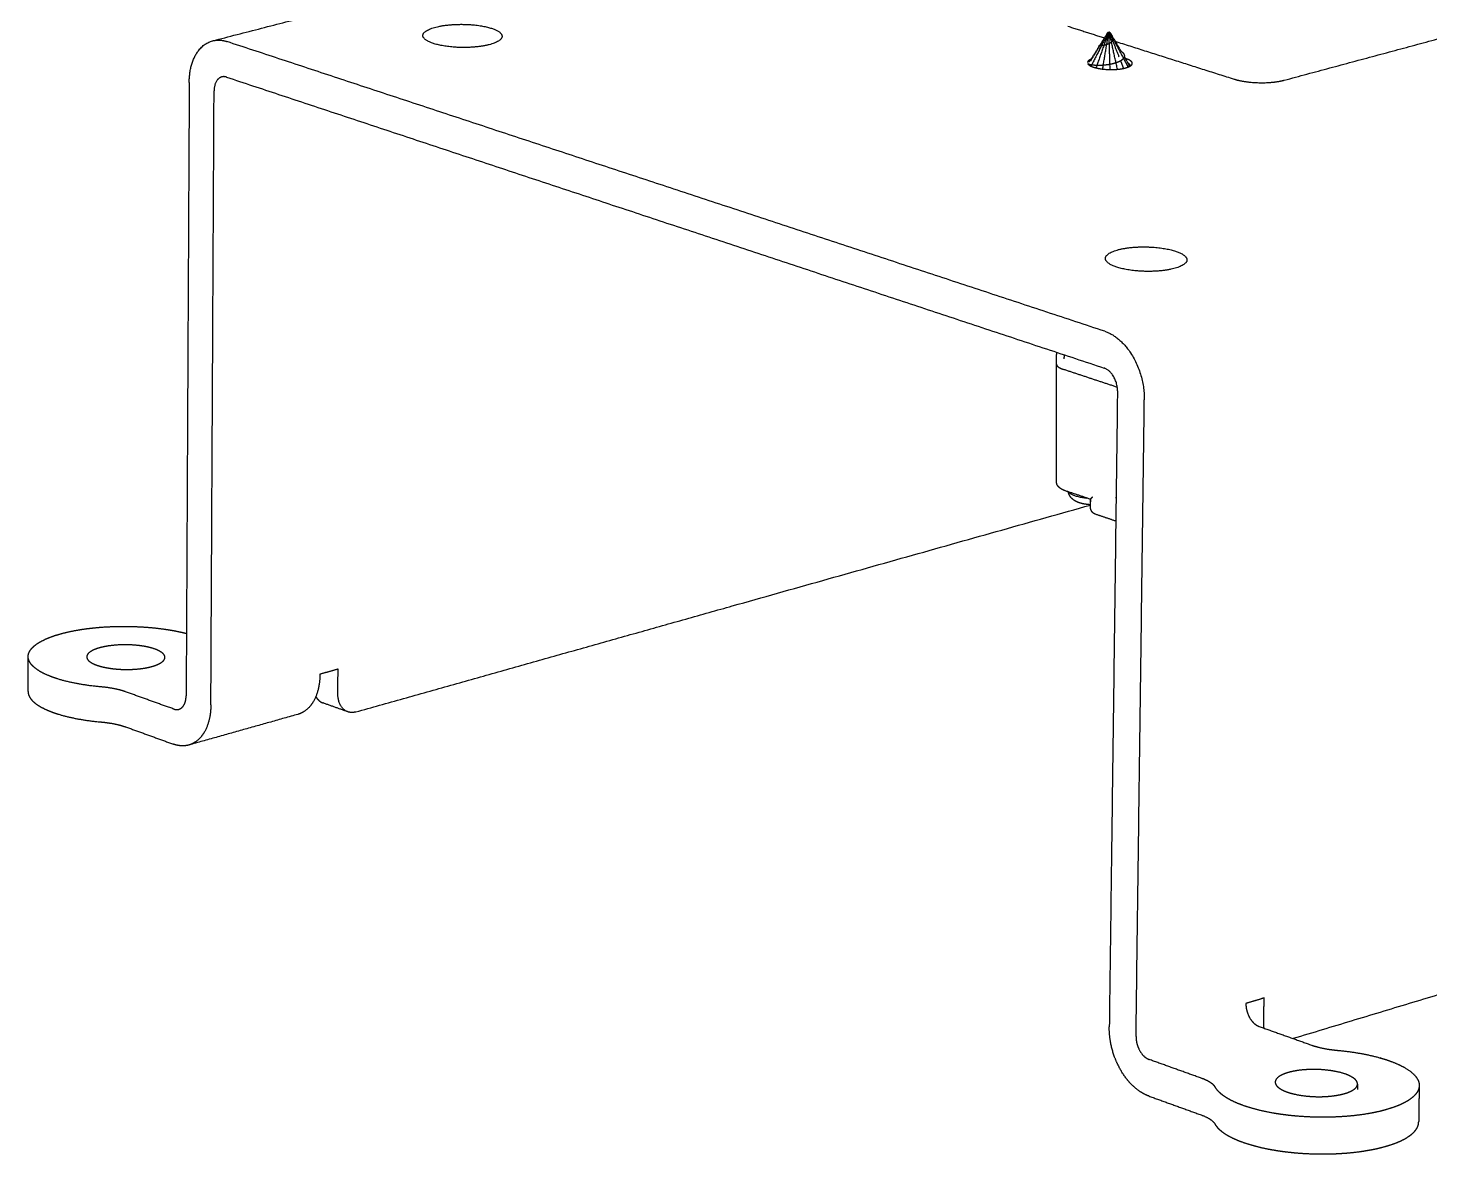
# Model space of a CAD drawing. Header units: millimetres. Extents: x 181 to 381, y 0 to 208.
# Drawn here: x 288 to 340.7, y 115.8 to 158.1 of the extents above; entities that cross this region are included whole.
import ezdxf

# ---------------------------------------------------------------- set-up
doc = ezdxf.new("R2010")
doc.units = ezdxf.units.MM
doc.layers.add('Make2D$可见线$曲线', color=7, linetype='Continuous', true_color=0x000000)

msp = doc.modelspace()

# ---------------------------------------------------------------- linework, layer by layer
at = {"layer": 'Make2D$可见线$曲线', "color": 18, "lineweight": -3, "true_color": 0x000000}
for points, weights, degree in [([(294.95, 157.651), (309.312, 161.359), (323.312, 164.973)], [929.247774673, 941.229216728, 953.210658782], 2), ([(335.186, 156.172), (341.959, 157.995), (348.648, 159.794)], [1040.99254776, 1047.5138779, 1054.03520804], 2), ([(305.425, 158.122), (305.822, 157.992), (305.82, 157.822)], [1047.970917, 974.935682614, 1046.8908131], 2), ([(327.068, 158.199), (327.754, 157.98), (328.442, 157.761)], [1048.24910733, 1047.46195772, 1046.67480812], 2), ([(328.58, 157.968), (328.257, 157.334), (327.934, 156.7)], [1042.98567576, 1042.9753895, 1042.96510323], 2), ([(328.587, 157.965), (328.354, 157.301), (328.12, 156.636)], [1042.97517225, 1042.84631265, 1042.71745304], 2), ([(328.576, 157.972), (328.433, 157.738), (328.29, 157.505)], [1042.99799127, 1043.04881812, 1043.09964497], 2), ([(328.372, 156.591), (328.485, 157.277), (328.598, 157.963)], [1042.54762967, 1042.7577952, 1042.96796073], 2), ([(328.576, 157.971), (328.576, 157.971), (328.576, 157.972)], [1042.9948455, 1042.99641839, 1042.99799127], 2), ([(328.577, 157.97), (328.577, 157.971), (328.576, 157.971)], [1042.99172144, 1042.99328347, 1042.9948455], 2), ([(328.577, 157.975), (328.578, 157.976), (328.579, 157.976)], [1043.01030868, 1043.01176095, 1043.01321321], 2), ([(328.577, 157.975), (328.577, 157.975), (328.577, 157.974)], [1043.01030868, 1043.00880897, 1043.00730926], 2), ([(328.578, 157.969), (328.578, 157.97), (328.577, 157.97)], [1042.98866377, 1042.9901926, 1042.99172144], 2), ([(328.58, 157.968), (328.579, 157.969), (328.578, 157.969)], [1042.98567576, 1042.98716976, 1042.98866377], 2), ([(328.584, 157.978), (328.581, 157.974), (328.579, 157.969)], [1043.02102858, 1043.02446621, 1043.02790383], 2), ([(328.579, 157.976), (328.579, 157.976), (328.58, 157.977)], [1043.01321321, 1043.01458863, 1043.01596404], 2), ([(328.58, 157.977), (328.581, 157.977), (328.582, 157.978)], [1043.01596404, 1043.01727296, 1043.01858187], 2), ([(328.58, 157.968), (328.58, 157.968), (328.581, 157.968)], [1042.98567576, 1042.98424927, 1042.98282279], 2), ([(328.583, 157.967), (328.582, 157.967), (328.581, 157.968)], [1042.98011141, 1042.9814671, 1042.98282279], 2), ([(328.582, 157.978), (328.583, 157.978), (328.584, 157.978)], [1043.01858187, 1043.01980523, 1043.02102858], 2), ([(328.585, 157.966), (328.584, 157.967), (328.583, 157.967)], [1042.97755904, 1042.97883523, 1042.98011141], 2), ([(328.584, 157.978), (328.585, 157.979), (328.586, 157.979)], [1043.02102858, 1043.02215275, 1043.02327692], 2), ([(328.587, 157.965), (328.586, 157.966), (328.585, 157.966)], [1042.97517225, 1042.97636565, 1042.97755904], 2), ([(328.586, 157.979), (328.587, 157.979), (328.588, 157.979)], [1043.02327692, 1043.02428449, 1043.02529206], 2), ([(328.59, 157.965), (328.589, 157.965), (328.587, 157.965)], [1042.9730164, 1042.97409432, 1042.97517225], 2), ([(328.588, 157.979), (328.59, 157.98), (328.591, 157.98)], [1043.02529206, 1043.02617975, 1043.02706743], 2), ([(328.593, 157.98), (328.591, 157.973), (328.588, 157.965)], [1043.0285889, 1043.03575041, 1043.04291193], 2), ([(328.593, 157.964), (328.591, 157.965), (328.59, 157.965)], [1042.97105009, 1042.97203325, 1042.9730164], 2), ([(328.593, 157.98), (328.592, 157.98), (328.591, 157.98)], [1043.0285889, 1043.02782817, 1043.02706743], 2), ([(328.593, 157.98), (328.595, 157.981), (328.596, 157.981)], [1043.0285889, 1043.02922104, 1043.02985319], 2), ([(328.595, 157.964), (328.594, 157.964), (328.593, 157.964)], [1042.96936269, 1042.97020639, 1042.97105009], 2), ([(328.598, 157.963), (328.597, 157.964), (328.595, 157.964)], [1042.96796073, 1042.96866171, 1042.96936269], 2), ([(328.596, 157.981), (328.598, 157.981), (328.599, 157.981)], [1043.02985319, 1043.03033605, 1043.0308189], 2), ([(328.598, 157.963), (328.6, 157.963), (328.601, 157.963)], [1042.96796073, 1042.96741283, 1042.96686493], 2), ([(328.599, 157.981), (328.6, 157.981), (328.602, 157.981)], [1043.0308189, 1043.03113014, 1043.03144137], 2), ([(328.604, 157.963), (328.602, 157.963), (328.601, 157.963)], [1042.96612323, 1042.96649408, 1042.96686493], 2), ([(328.605, 157.981), (328.603, 157.981), (328.602, 157.981)], [1043.03177182, 1043.03160659, 1043.03144137], 2), ([(328.604, 157.963), (328.604, 157.972), (328.605, 157.981)], [1043.05065262, 1043.04121222, 1043.03177182], 2), ([(328.607, 157.963), (328.605, 157.963), (328.604, 157.963)], [1042.96571493, 1042.96591908, 1042.96612323], 2), ([(328.605, 157.981), (328.606, 157.981), (328.608, 157.981)], [1043.03177182, 1043.03174637, 1043.03172091], 2), ([(328.61, 157.963), (328.608, 157.963), (328.607, 157.963)], [1042.96564333, 1042.96567913, 1042.96571493], 2), ([(328.608, 157.981), (328.609, 157.981), (328.611, 157.981)], [1043.03172091, 1043.03151677, 1043.03131262], 2), ([(328.61, 157.963), (328.611, 157.963), (328.613, 157.963)], [1042.96564333, 1042.96580856, 1042.96597378], 2), ([(328.651, 156.573), (328.631, 157.268), (328.61, 157.963)], [1042.49257128, 1042.7291073, 1042.96564333], 2), ([(328.611, 157.981), (328.612, 157.981), (328.614, 157.981)], [1043.03131262, 1043.03093142, 1043.03055022], 2), ([(328.613, 157.984), (328.613, 157.982), (328.614, 157.981)], [1042.99661343, 1042.99700594, 1042.99739845], 2), ([(328.613, 157.984), (328.619, 157.974), (328.626, 157.965)], [1042.99661343, 1042.9996916, 1043.00276977], 2), ([(328.616, 157.963), (328.614, 157.963), (328.613, 157.963)], [1042.96659625, 1042.96628501, 1042.96597378], 2), ([(328.617, 157.981), (328.615, 157.981), (328.614, 157.981)], [1043.02945442, 1043.03000232, 1043.03055022], 2), ([(328.619, 157.963), (328.617, 157.963), (328.616, 157.963)], [1042.96760663, 1042.96710144, 1042.96659625], 2), ([(328.617, 157.981), (328.618, 157.98), (328.62, 157.98)], [1043.02945442, 1043.02876379, 1043.02807316], 2), ([(328.618, 157.976), (328.617, 157.979), (328.617, 157.981)], [1043.03352649, 1043.03149045, 1043.02945442], 2), ([(328.622, 157.964), (328.62, 157.964), (328.619, 157.963)], [1042.96882625, 1042.96821644, 1042.96760663], 2), ([(328.62, 157.98), (328.621, 157.98), (328.622, 157.98)], [1043.02807316, 1043.02721911, 1043.02636506], 2), ([(328.622, 157.98), (328.624, 157.979), (328.625, 157.979)], [1043.02636506, 1043.0253819, 1043.02439875], 2), ([(328.622, 157.964), (328.623, 157.964), (328.624, 157.964)], [1042.96882625, 1042.96960768, 1042.97038911], 2), ([(328.927, 156.583), (328.774, 157.274), (328.622, 157.964)], [1042.56435629, 1042.76659127, 1042.96882625], 2), ([(328.627, 157.965), (328.625, 157.964), (328.624, 157.964)], [1042.97214379, 1042.97126645, 1042.97038911], 2), ([(328.625, 157.979), (328.626, 157.979), (328.627, 157.979)], [1043.02439875, 1043.02332083, 1043.0222429], 2), ([(328.627, 157.979), (328.629, 157.978), (328.63, 157.978)], [1043.0222429, 1043.02105985, 1043.0198768], 2), ([(328.627, 157.979), (328.63, 157.972), (328.633, 157.966)], [1043.0222429, 1043.02702722, 1043.03181154], 2), ([(328.629, 157.965), (328.628, 157.965), (328.627, 157.965)], [1042.97415892, 1042.97315135, 1042.97214379], 2), ([(328.631, 157.966), (328.63, 157.966), (328.629, 157.965)], [1042.97638657, 1042.97527274, 1042.97415892], 2), ([(328.63, 157.978), (328.631, 157.978), (328.632, 157.977)], [1043.0198768, 1043.01859027, 1043.01730374], 2), ([(328.631, 157.966), (328.632, 157.966), (328.633, 157.967)], [1042.97638657, 1042.97762027, 1042.97885398], 2), ([(328.996, 157.037), (328.814, 157.501), (328.631, 157.966)], [1042.81437911, 1042.89538284, 1042.97638657], 2), ([(328.632, 157.977), (328.633, 157.977), (328.634, 157.976)], [1043.01730374, 1043.01594805, 1043.01459236], 2), ([(328.635, 157.967), (328.634, 157.967), (328.633, 157.967)], [1042.9814718, 1042.98016289, 1042.97885398], 2), ([(328.635, 157.976), (328.634, 157.976), (328.634, 157.976)], [1043.01173939, 1043.01316588, 1043.01459236], 2), ([(328.635, 157.976), (328.636, 157.975), (328.637, 157.975)], [1043.01173939, 1043.01025574, 1043.00877208], 2), ([(328.635, 157.976), (328.637, 157.973), (328.638, 157.97)], [1043.01173939, 1043.01324035, 1043.01474131], 2), ([(328.636, 157.968), (328.636, 157.968), (328.635, 157.967)], [1042.98426731, 1042.98286956, 1042.9814718], 2), ([(328.637, 157.969), (328.637, 157.968), (328.636, 157.968)], [1042.98710647, 1042.98568689, 1042.98426731], 2), ([(328.637, 157.975), (328.637, 157.974), (328.638, 157.974)], [1043.00877208, 1043.0072329, 1043.00569371], 2), ([(328.637, 157.969), (328.638, 157.969), (328.638, 157.97)], [1042.98710647, 1042.98861653, 1042.99012658], 2), ([(328.637, 157.969), (328.891, 157.489), (329.145, 157.009)], [1042.98710647, 1042.99182714, 1042.99654781], 2), ([(328.638, 157.974), (328.638, 157.974), (328.638, 157.973)], [1043.00569371, 1043.00413168, 1043.00256965], 2), ([(294.074, 156.085), (294.08, 157.427), (294.95, 157.651)], [1048.32235115, 870.847060185, 1046.85851409], 2), ([(294.95, 157.651), (295.208, 157.718), (295.486, 157.626)], [1046.85851409, 1026.59874961, 1046.18854255], 2), ([(328.449, 146.741), (311.665, 152.284), (295.486, 157.626)], [1008.49938368, 1027.34396311, 1046.18854255], 2), ([(303.24, 157.553), (302.846, 157.682), (302.847, 157.852)], [1045.92563238, 974.504222089, 1047.00075987], 2), ([(327.888, 156.886), (328.064, 157.163), (328.239, 157.44)], [1043.38358845, 1043.28686091, 1043.19013337], 2), ([(328.244, 157.431), (328.08, 157.162), (327.915, 156.894)], [1043.11578078, 1043.17422446, 1043.23266814], 2), ([(328.272, 157.491), (328.249, 157.475), (328.227, 157.459)], [1043.16513959, 1043.1724902, 1043.1798408], 2), ([(328.228, 157.461), (328.229, 157.461), (328.23, 157.461)], [1043.2657611, 1043.27144691, 1043.27713271], 2), ([(328.764, 157.729), (328.765, 157.72), (328.765, 157.711)], [1042.98534648, 1042.97602018, 1042.96669387], 2), ([(328.839, 157.635), (331.066, 156.926), (333.305, 156.214)], [1046.22114908, 1043.68114991, 1041.14115074], 2), ([(327.822, 156.866), (327.856, 156.876), (327.889, 156.886)], [1043.68041691, 1043.65986594, 1043.63931497], 2), ([(329.161, 156.617), (329.106, 156.758), (329.051, 156.899)], [1042.74117386, 1042.76572062, 1042.79026738], 2), ([(329.061, 157.261), (329.061, 157.261), (329.06, 157.262)], [1043.2255465, 1043.2253483, 1043.22515011], 2), ([(329.064, 156.91), (329.065, 156.91), (329.065, 156.91), (329.065, 156.91)], [964.370935816, 964.35510614, 964.339391652, 964.32379235], 3), ([(327.838, 156.769), (327.837, 156.767), (327.836, 156.765)], [1043.25985474, 1043.26021463, 1043.26057452], 2), ([(294.074, 156.085), (294.015, 144.534), (293.958, 133.042)], [1048.32235115, 1051.02736199, 1053.73237282], 2), ([(295.299, 156.297), (295.01, 156.221), (295.007, 155.775)], [1046.72480469, 870.640171936, 1047.21168475], 2), ([(295.479, 156.288), (295.386, 156.319), (295.299, 156.297)], [1046.50041252, 1026.49976057, 1046.72480469], 2), ([(295.479, 156.288), (311.653, 150.923), (328.432, 145.357)], [1046.50041252, 1027.65583309, 1008.81125365], 2), ([(294.887, 132.708), (294.947, 144.212), (295.007, 155.775)], [1052.62170599, 1049.91669537, 1047.21168475], 2), ([(331.102, 149.751), (331.539, 149.609), (331.537, 149.421)], [1018.64736896, 942.398147892, 1017.52413448], 2), ([(328.905, 149.15), (328.471, 149.292), (328.474, 149.479)], [1016.60208434, 942.02907968, 1017.72020326], 2), ([(328.449, 146.741), (329.963, 146.242), (329.936, 144.162)], [1008.49938368, 711.9389006, 1007.30119326], 2), ([(326.635, 145.51), (326.641, 145.73), (326.646, 145.949)], [898.226892225, 898.182707844, 898.138523462], 2), ([(326.922, 145.858), (326.92, 145.782), (326.918, 145.706)], [1052.95343277, 1052.97135919, 1052.98928561], 2), ([(326.635, 145.511), (326.635, 145.51), (326.635, 145.509), (326.635, 145.508)], [1052.31135556, 1052.30851754, 1052.30567862, 1052.30283878], 3), ([(326.638, 141.086), (326.637, 143.296), (326.635, 145.508)], [899.154485695, 898.71245171, 898.270417724], 2), ([(328.919, 144.636), (327.906, 144.972), (326.895, 145.308)], [1049.28470361, 1050.44722335, 1051.60974309], 2), ([(328.927, 144.497), (328.936, 145.19), (328.432, 145.357)], [1008.4118597, 712.944787386, 1008.81125365], 2), ([(328.927, 144.497), (328.773, 132.521), (328.62, 120.608)], [1008.4118597, 1011.1168657, 1013.82187169], 2), ([(329.624, 120.248), (329.78, 132.173), (329.936, 144.162)], [1012.71120583, 1010.00619955, 1007.30119326], 2), ([(327.916, 140.428), (327.444, 140.587), (326.972, 140.746)], [925.885249551, 926.363627317, 926.842005084], 2), ([(327.093, 140.706), (327.221, 140.53), (327.777, 140.475)], [988.390651348, 851.378540447, 1002.86174123], 2), ([(300.329, 132.438), (314.294, 136.374), (327.915, 140.213)], [1058.1609379, 1071.48731996, 1084.81370202], 2), ([(327.912, 140.429), (327.913, 140.373), (327.916, 140.329)], [1023.29873347, 982.443861607, 967.663239069], 2), ([(327.915, 140.133), (327.915, 140.282), (327.916, 140.431)], [897.728487533, 897.697741394, 897.666995255], 2), ([(327.995, 140.513), (327.975, 140.498), (327.945, 140.471), (327.925, 140.449), (327.917, 140.436), (327.916, 140.432)], [1051.38131718, 1051.40951502, 1051.46791299, 1051.53300177, 1051.59109203, 1051.6193328], 3), ([(327.916, 140.431), (327.916, 140.43), (327.916, 140.429), (327.917, 140.429)], [1051.62496451, 1051.63083066, 1051.6366532, 1051.64240518], 3), ([(327.917, 140.428), (327.917, 140.428), (327.918, 140.428), (327.919, 140.427)], [1051.64850722, 1051.65482331, 1051.66104093, 1051.66712339], 3), ([(328.876, 140.499), (328.87, 140.492), (328.865, 140.485), (328.859, 140.478)], [1053.11464064, 1053.10914278, 1053.10358762, 1053.09796744], 3), ([(328.864, 139.609), (328.484, 139.737), (328.105, 139.865)], [923.587576478, 923.970721858, 924.353867238], 2), ([(288.022, 133.207), (288.024, 133.863), (288.027, 134.52)], [1061.36955211, 1061.21361601, 1061.05767991], 2), ([(290.602, 134.196), (290.762, 134.138), (290.955, 134.096), (291.18, 134.068)], [1059.96677777, 1059.77295321, 1059.62878056, 1059.53425609], 3), ([(291.18, 134.068), (291.32, 134.05), (291.466, 134.039), (291.616, 134.036)], [1059.53425609, 1059.47522501, 1059.43981667, 1059.42802802], 3), ([(299.662, 134.046), (299.322, 133.951), (298.982, 133.856)], [1057.09562357, 1056.77604376, 1056.45646395], 2), ([(299.656, 133.124), (299.659, 133.585), (299.662, 134.046)], [1057.31387229, 1057.20474793, 1057.09562357], 2), ([(291.682, 133.198), (291.441, 133.285), (291.122, 133.348), (290.774, 133.379)], [1056.61560075, 1056.90569245, 1057.11793491, 1057.22116236], 3), ([(293.491, 132.548), (292.887, 132.765), (292.284, 132.981), (291.682, 133.198)], [1054.44364274, 1055.16763012, 1055.89161591, 1056.61560075], 3), ([(298.827, 133.019), (298.894, 132.898), (298.988, 132.815), (299.1, 132.776)], [975.27128602, 974.561588486, 999.957866528, 1051.46012102], 3), ([(300.03, 132.444), (299.565, 132.61), (299.1, 132.776)], [1050.35732689, 1050.90872305, 1051.46011921], 2), ([(300.03, 132.444), (299.653, 132.578), (299.656, 133.124)], [1050.35733254, 894.707688799, 1057.31387229], 2), ([(298.151, 132.348), (296.108, 131.773), (294.058, 131.196)], [933.018254307, 931.327164243, 929.636074178], 2), ([(300.045, 132.439), (300.037, 132.441), (300.03, 132.444)], [1057.87361089, 1054.02701961, 1050.35733254], 2), ([(300.329, 132.438), (300.18, 132.396), (300.045, 132.439)], [1058.1609379, 1033.32905517, 1057.87361089], 2), ([(291.676, 131.88), (292.278, 131.663), (292.881, 131.445), (293.484, 131.227)], [1056.92747341, 1056.2034881, 1055.47950232, 1054.75551651], 3), ([(368.852, 130.239), (352.449, 125.281), (335.529, 120.167)], [1050.85764773, 1034.75908415, 1018.66052057], 2), ([(334.434, 121.693), (334.092, 121.591), (333.749, 121.488)], [1017.18511365, 1016.86553856, 1016.54596348], 2), ([(334.42, 120.738), (334.427, 121.216), (334.434, 121.693)], [1017.4033783, 1017.29424597, 1017.18511365], 2), ([(334.243, 120.625), (334.899, 120.391), (335.557, 120.157), (336.215, 119.922)], [1016.14654816, 1015.42256438, 1014.69858093, 1013.9745955], 3), ([(334.432, 120.558), (334.423, 120.617), (334.419, 120.677), (334.42, 120.738)], [946.348463324, 966.21977019, 989.904741842, 1017.4033783], 3), ([(332.089, 118.674), (331.431, 118.91), (330.774, 119.146), (330.118, 119.382)], [1010.13985516, 1010.86384174, 1011.58782753, 1012.311812], 3), ([(334.851, 118.535), (334.851, 118.534), (334.851, 118.533), (334.851, 118.532)], [1009.71627014, 1009.71357134, 1009.71087306, 1009.7081753], 3), ([(334.851, 118.532), (334.851, 118.481), (334.873, 118.43), (334.918, 118.38)], [1009.7081753, 1009.55123636, 1009.39607952, 1009.24270591], 3), ([(337.94, 118.461), (337.938, 118.359), (337.937, 118.257)], [1009.48872007, 1009.5117655, 1009.53481092], 2), ([(330.1, 118.011), (330.756, 117.774), (331.412, 117.537), (332.07, 117.3)], [1012.62367993, 1011.89969972, 1011.17571394, 1010.45172787], 3), ([(334.918, 118.38), (334.991, 118.298), (335.117, 118.226), (335.294, 118.162)], [1009.24270591, 1008.99379402, 1008.77232009, 1008.57828961], 3), ([(340.257, 118.402), (340.246, 117.715), (340.236, 117.027)], [1009.31020724, 1009.46614334, 1009.62207944], 2), ([(340.257, 118.417), (340.257, 118.412), (340.257, 118.407), (340.257, 118.402)], [1009.35482103, 1009.33992973, 1009.32505847, 1009.31020724], 3), ([(332.07, 117.3), (332.334, 117.205), (332.514, 117.086), (332.585, 116.961)], [1010.45172787, 1010.16186847, 1009.80017093, 1009.42000892], 3), ([(340.236, 117.042), (340.236, 117.042), (340.236, 117.042), (340.236, 117.042)], [1009.66669322, 1009.66725385, 1009.66781446, 1009.66837506], 3)]:
    msp.add_rational_spline(points, weights, degree=degree, dxfattribs=at)
for points, weights, degree, knots in [([(302.847, 157.852), (302.849, 158.149), (303.793, 158.247), (304.737, 158.346), (305.425, 158.122)], [1047.00075987, 865.608142962, 1048.42409319, 866.195470588, 1047.970917], 2, [-3.833508, -3.833508, -3.833508, -1.916754, -1.916754, 0, 0, 0]), ([(328.271, 157.491), (328.424, 157.732), (328.576, 157.974), (328.576, 157.974), (328.577, 157.974)], [1043.17239762, 1043.08832155, 1043.00424549, 1043.00577738, 1043.00730926], 2, [1.589326, 1.589326, 1.589326, 2, 2, 3, 3, 3]), ([(328.604, 157.963), (328.605, 157.966), (328.605, 157.97), (328.609, 157.977), (328.613, 157.984)], [1042.99928519, 1042.99884806, 1042.99841094, 1042.99751218, 1042.99661343], 2, [0.851079, 0.851079, 0.851079, 1, 1, 2, 2, 2]), ([(328.638, 157.973), (328.639, 157.973), (328.639, 157.972), (328.849, 157.617), (329.06, 157.262)], [1043.00256965, 1043.00099676, 1042.99942388, 1043.08723328, 1043.17504268], 2, [1, 1, 1, 2, 2, 2.589333, 2.589333, 2.589333]), ([(305.82, 157.822), (305.818, 157.525), (304.873, 157.426), (303.927, 157.328), (303.24, 157.553)], [1046.8908131, 864.223869533, 1045.47162916, 863.639871476, 1045.92563238], 2, [-3.828418, -3.828418, -3.828418, -1.914209, -1.914209, 0, 0, 0]), ([(328.765, 157.711), (328.762, 157.695), (328.758, 157.679), (328.75, 157.663), (328.742, 157.647), (328.729, 157.632), (328.716, 157.616), (328.699, 157.601), (328.681, 157.586), (328.659, 157.573), (328.637, 157.559), (328.612, 157.546), (328.587, 157.534), (328.559, 157.523), (328.531, 157.513), (328.502, 157.504), (328.473, 157.495), (328.444, 157.488), (328.415, 157.481), (328.387, 157.475), (328.36, 157.47), (328.335, 157.467), (328.311, 157.463), (328.291, 157.462), (328.271, 157.46), (328.257, 157.459), (328.242, 157.459), (328.235, 157.459), (328.227, 157.459)], [1042.9665032, 1042.94880632, 1042.93110945, 1042.91369241, 1042.89627537, 1042.88033035, 1042.86438533, 1042.85115679, 1042.83792825, 1042.82856197, 1042.81919569, 1042.81476161, 1042.81032753, 1042.81168636, 1042.81304518, 1042.82080786, 1042.82857054, 1042.84304418, 1042.85751783, 1042.87873216, 1042.89994649, 1042.92751833, 1042.95509018, 1042.98832728, 1043.02156437, 1043.05948702, 1043.09740966, 1043.13862523, 1043.1798408], 2, [0, 0, 0, 1, 1, 2, 2, 3, 3, 4, 4, 5, 5, 6, 6, 7, 7, 8, 8, 9, 9, 10, 10, 11, 11, 12, 12, 13, 13, 14, 14, 14]), ([(328.238, 157.439), (328.233, 157.449), (328.227, 157.459), (328.228, 157.46), (328.228, 157.461), (328.233, 157.451), (328.239, 157.44)], [1043.18269464, 1043.18126772, 1043.1798408, 1043.22280095, 1043.2657611, 1043.26592499, 1043.26608887], 2, [1.893207, 1.893207, 1.893207, 2, 2, 3, 3, 3.10643, 3.10643, 3.10643]), ([(327.939, 156.965), (327.854, 156.928), (327.807, 156.884), (327.804, 156.837), (327.804, 156.836), (327.804, 156.834)], [1043.81976212, 1043.68769085, 1043.53012502, 1043.36045035, 1043.35662579, 1043.3528022], 3, [3.1093428, 3.1093428, 3.1093428, 3.1093428, 3.6258465, 3.6258465, 3.6377596, 3.6377596, 3.6377596, 3.6377596]), ([(329.065, 156.91), (329.021, 156.886), (328.976, 156.863), (328.922, 156.842), (328.868, 156.821), (328.805, 156.803), (328.743, 156.786), (328.675, 156.772), (328.607, 156.758), (328.536, 156.748), (328.465, 156.739), (328.393, 156.734), (328.322, 156.728), (328.254, 156.727), (328.185, 156.726), (328.123, 156.729), (328.06, 156.732), (328.006, 156.738), (327.952, 156.744), (327.91, 156.754), (327.867, 156.763), (327.838, 156.775), (327.809, 156.787)], [1042.72608322, 1042.68093947, 1042.63579573, 1042.6007302, 1042.56566468, 1042.54271185, 1042.51975903, 1042.51044936, 1042.50113969, 1042.50657569, 1042.51201169, 1042.53263136, 1042.55325104, 1042.58887669, 1042.62450234, 1042.6743407, 1042.72417906, 1042.78673021, 1042.84928136, 1042.9225326, 1042.99578383, 1043.07713689, 1043.15848996], 2, [0, 0, 0, 1, 1, 2, 2, 3, 3, 4, 4, 5, 5, 6, 6, 7, 7, 8, 8, 9, 9, 10, 10, 11, 11, 11]), ([(329.131, 156.962), (329.098, 156.936), (329.065, 156.91), (329.058, 156.904), (329.051, 156.899)], [1042.83174749, 1042.77891536, 1042.72608322, 1042.73516597, 1042.74424873], 2, [2, 2, 2, 3, 3, 3.08388, 3.08388, 3.08388]), ([(329.06, 157.262), (329.08, 157.248), (329.1, 157.234), (329.126, 157.208), (329.151, 157.183), (329.167, 157.156), (329.182, 157.128), (329.186, 157.101), (329.19, 157.073), (329.181, 157.045), (329.173, 157.017), (329.152, 156.989), (329.131, 156.962)], [1043.45972908, 1043.43360605, 1043.40748302, 1043.35535364, 1043.30322427, 1043.24592679, 1043.18862931, 1043.12851664, 1043.06840397, 1043.00802124, 1042.94763851, 1042.889693, 1042.83174749], 2, [13.41915, 13.41915, 13.41915, 14, 14, 15, 15, 16, 16, 17, 17, 18, 18, 19, 19, 19]), ([(329.154, 156.991), (329.235, 156.837), (329.316, 156.683), (329.316, 156.672), (329.316, 156.661)], [1042.99671751, 1042.99823172, 1042.99974593, 1043.00239845, 1043.00505098], 2, [0.7603997, 0.7603997, 0.7603997, 1, 1, 1.0155901, 1.0155901, 1.0155901]), ([(329.184, 157.052), (329.268, 156.909), (329.353, 156.767), (329.347, 156.777), (329.342, 156.788), (329.263, 156.921), (329.184, 157.053)], [1043.2268269, 1043.26212333, 1043.29741975, 1043.33549965, 1043.37357956, 1043.33203442, 1043.29048929], 2, [-1.236892, -1.236892, -1.236892, -1, -1, 0, 0, 0.223957, 0.223957, 0.223957]), ([(329.484, 156.804), (329.485, 156.869), (329.4, 156.932), (329.247, 156.981), (329.239, 156.983), (329.231, 156.986), (329.223, 156.988)], [1043.245248, 1043.47471357, 1043.70081381, 1043.87504952, 1043.88401166, 1043.89279934, 1043.90140946], 3, [0.7354453, 0.7354453, 0.7354453, 0.7354453, 1.4503386, 1.4503386, 1.4503386, 1.4871105, 1.4871105, 1.4871105, 1.4871105]), ([(327.809, 156.787), (327.809, 156.787), (327.809, 156.787), (327.824, 156.778), (327.838, 156.769)], [1043.15877844, 1043.1586342, 1043.15848996, 1043.1627806, 1043.16707124], 2, [-0.0016693, -0.0016693, -0.0016693, 0, 0, 0.10229, 0.10229, 0.10229]), ([(327.823, 156.781), (327.856, 156.736), (327.931, 156.693), (328.04, 156.659), (328.195, 156.609), (328.408, 156.578), (328.854, 156.569), (329.069, 156.59), (329.229, 156.633)], [1043.16059434, 1043.00054221, 1042.84927665, 1042.72457707, 1042.54783686, 1042.43894055, 1042.40474759, 1042.4808514, 1042.63341353], 3, [3.83937, 3.83937, 3.83937, 3.83937, 4.351016, 4.351016, 4.351016, 5.076185, 5.076185, 5.801354, 5.801354, 5.801354, 5.801354]), ([(329.229, 156.633), (329.389, 156.676), (329.481, 156.736), (329.484, 156.803), (329.484, 156.803), (329.484, 156.804)], [1042.63341353, 1042.78597566, 1043.00249902, 1043.23865056, 1043.24194963, 1043.245248], 3, [0, 0, 0, 0, 0.7251693, 0.7251693, 0.7354453, 0.7354453, 0.7354453, 0.7354453]), ([(329.324, 156.816), (329.335, 156.809), (329.346, 156.801), (329.355, 156.793), (329.394, 156.758), (329.406, 156.722), (329.386, 156.686)], [1014.07028621, 1022.78178302, 1032.60211728, 1043.53128898, 996.245271606, 969.524978442, 963.370409487], 3, [10.0675583, 10.0675583, 10.0675583, 10.0675583, 10.1816931, 10.1816931, 10.1816931, 10.6730382, 10.6730382, 10.6730382, 10.6730382]), ([(329.353, 156.767), (329.354, 156.756), (329.356, 156.745), (329.355, 156.711), (329.355, 156.676)], [1043.29741975, 1043.25942593, 1043.22143211, 1043.22945664, 1043.23748118], 2, [0, 0, 0, 1, 1, 1.047164, 1.047164, 1.047164]), ([(329.395, 156.696), (329.395, 156.698), (329.395, 156.7), (329.394, 156.702), (329.394, 156.703), (329.394, 156.704), (329.393, 156.705)], [1043.29166043, 1043.2990833, 1043.30651259, 1043.31394617, 1043.31934473, 1043.32474275, 1043.3301394], 3, [0.81720117, 0.81720117, 0.81720117, 0.81720117, 0.84526185, 0.84526185, 0.84526185, 0.86564056, 0.86564056, 0.86564056, 0.86564056]), ([(333.305, 156.214), (333.552, 156.136), (333.888, 156.087), (334.593, 156.071), (334.934, 156.105), (335.186, 156.172)], [1041.14115074, 1040.86231924, 1040.68926604, 1040.63250569, 1040.75145826, 1040.99254776], 3, [0, 0, 0, 0, 1.144518, 1.144518, 2.290013, 2.290013, 2.290013, 2.290013]), ([(328.474, 149.479), (328.478, 149.788), (329.432, 149.887), (330.385, 149.985), (331.102, 149.751)], [1017.72020326, 845.340230327, 1019.10756764, 845.898922205, 1018.64736896], 2, [-3.789505, -3.789505, -3.789505, -1.894753, -1.894753, 0, 0, 0]), ([(331.537, 149.421), (331.532, 149.112), (330.578, 149.014), (329.622, 148.915), (328.905, 149.15)], [1017.52413448, 843.899736858, 1016.14106775, 843.344433108, 1016.60208434], 2, [-3.784266, -3.784266, -3.784266, -1.892133, -1.892133, 0, 0, 0]), ([(326.635, 145.508), (326.635, 145.477), (326.671, 145.411), (326.788, 145.344), (326.895, 145.308)], [1052.30283878, 1052.19361243, 1051.96649871, 1051.73314577, 1051.60974309], 3, [0.8168721, 0.8168721, 0.8168721, 0.8168721, 1.1947503, 1.5930004, 1.5930004, 1.5930004, 1.5930004]), ([(326.972, 140.746), (326.881, 140.777), (326.801, 140.816), (326.739, 140.873), (326.71, 140.899), (326.685, 140.93), (326.648, 141.003), (326.638, 141.043), (326.638, 141.086)], [1052.75668728, 1052.84575895, 1052.95741753, 1053.06308503, 1053.11213318, 1053.16064881, 1053.25334027, 1053.29533174, 1053.33850898], 3, [1.3937632, 1.3937632, 1.3937632, 1.3937632, 1.7981882, 1.7981882, 1.7981882, 1.981567, 1.981567, 2.1597231, 2.1597231, 2.1597231, 2.1597231]), ([(327.915, 140.222), (327.834, 140.227), (327.754, 140.237), (327.591, 140.267), (327.511, 140.287), (327.435, 140.318), (327.343, 140.355), (327.258, 140.409), (327.191, 140.485), (327.136, 140.548), (327.097, 140.625), (327.08, 140.71)], [1052.70436309, 1052.72102279, 1052.74944584, 1052.83102001, 1052.88648551, 1052.9458596, 1053.01719404, 1053.09853546, 1053.1701153, 1053.22922478, 1053.28077355, 1053.33072078], 3, [0.025459, 0.025459, 0.025459, 0.025459, 0.292636, 0.292636, 0.600348, 0.600348, 0.600348, 0.977086, 0.977086, 0.977086, 1.285279, 1.285279, 1.285279, 1.285279]), ([(328.105, 139.865), (328.1, 139.867), (328.095, 139.869), (328.09, 139.871), (328.056, 139.885), (328.024, 139.905), (327.998, 139.932), (327.97, 139.959), (327.949, 139.992), (327.934, 140.028), (327.921, 140.061), (327.914, 140.097), (327.915, 140.133)], [1051.65519813, 1051.6556991, 1051.65621362, 1051.65674114, 1051.66043624, 1051.66469829, 1051.6692768, 1051.67403508, 1051.67903209, 1051.68395039, 1051.68854416, 1051.69297674, 1051.69700267], 3, [0.0913079, 0.0913079, 0.0913079, 0.0913079, 0.1084873, 0.1084873, 0.1084873, 0.2289507, 0.2289507, 0.2289507, 0.3541998, 0.3541998, 0.3541998, 0.4711139, 0.4711139, 0.4711139, 0.4711139]), ([(288.027, 134.52), (288.027, 134.581), (288.043, 134.642), (288.083, 134.72), (288.093, 134.737), (288.115, 134.771), (288.153, 134.822), (288.265, 134.938), (288.403, 135.032), (288.527, 135.1), (288.543, 135.108), (288.574, 135.124), (288.621, 135.147), (288.735, 135.201), (288.987, 135.301), (289.241, 135.375), (289.52, 135.443), (289.614, 135.464), (289.809, 135.502), (290.108, 135.555), (290.431, 135.594), (290.669, 135.614), (290.681, 135.615), (290.707, 135.618), (290.746, 135.621), (290.837, 135.628), (291.02, 135.64), (291.388, 135.656), (291.709, 135.656), (291.924, 135.65)], [1061.05767991, 1061.26401455, 1061.47025895, 1061.73325563, 1061.79331727, 1061.90880166, 1062.08060846, 1062.47155249, 1062.78960992, 1063.01963427, 1063.04833597, 1063.10183496, 1063.18132245, 1063.36146643, 1063.700447, 1063.95447484, 1064.18415139, 1064.25400347, 1064.38441009, 1064.5640157, 1064.69560837, 1064.76614707, 1064.76957603, 1064.77691828, 1064.78769563, 1064.81119053, 1064.85157133, 1064.90589693, 1064.90714289, 1064.88783171], 3, [5.245707, 5.245707, 5.245707, 5.245707, 5.916231, 5.916231, 6.101113, 6.101113, 6.285995, 6.655759, 7.395288, 7.395288, 7.487729, 7.487729, 7.58017, 7.765053, 8.134817, 8.874346, 8.874346, 9.24411, 9.24411, 9.613875, 10.353403, 10.353403, 10.399624, 10.399624, 10.445845, 10.538286, 10.723168, 11.092932, 11.832461, 11.832461, 11.832461, 11.832461]), ([(291.924, 135.65), (292.329, 135.64), (292.719, 135.609), (293.117, 135.554), (293.144, 135.55), (293.193, 135.543), (293.266, 135.532), (293.434, 135.505), (293.681, 135.458), (293.871, 135.415), (293.97, 135.389)], [1064.88783171, 1064.85156517, 1064.74613069, 1064.56061576, 1064.54804953, 1064.52378878, 1064.48661574, 1064.39440543, 1064.23615427, 1064.08747397, 1064.00099834], 3, [0, 0, 0, 0, 1.365081, 1.365081, 1.450399, 1.450399, 1.535717, 1.706352, 2.047622, 2.451907, 2.451907, 2.451907, 2.451907]), ([(290.715, 134.85), (290.569, 134.81), (290.454, 134.762), (290.286, 134.651), (290.239, 134.593), (290.228, 134.523), (290.227, 134.516), (290.227, 134.508)], [1062.17454439, 1062.0379836, 1061.8763025, 1061.50269888, 1061.30547292, 1061.07102513, 1061.04438959, 1061.01788134], 3, [-2.530575, -2.530575, -2.530575, -2.530575, -1.897931, -1.897931, -1.265287, -1.265287, -1.183732, -1.183732, -1.183732, -1.183732]), ([(293.16, 134.489), (293.161, 134.542), (293.132, 134.594), (293.01, 134.703), (292.914, 134.755), (292.655, 134.848), (292.504, 134.885), (292.242, 134.926), (292.153, 134.937), (291.969, 134.953), (291.877, 134.958), (291.584, 134.966), (291.396, 134.959), (291.026, 134.92), (290.861, 134.89), (290.715, 134.85)], [1060.95479211, 1061.134344, 1061.3094703, 1061.67765824, 1061.85314601, 1062.16653316, 1062.29118652, 1062.43136971, 1062.46843428, 1062.52323713, 1062.54086475, 1062.56542204, 1062.54157887, 1062.41153842, 1062.31086687, 1062.17454439], 3, [1.341399, 1.341399, 1.341399, 1.341399, 1.895646, 1.895646, 2.527528, 2.527528, 3.15941, 3.15941, 3.475351, 3.475351, 3.791292, 3.791292, 4.423174, 4.423174, 5.055056, 5.055056, 5.055056, 5.055056]), ([(290.774, 133.379), (290.341, 133.417), (289.942, 133.478), (289.554, 133.567), (289.528, 133.573), (289.481, 133.585), (289.41, 133.602), (289.251, 133.645), (288.954, 133.735), (288.737, 133.824), (288.544, 133.92), (288.487, 133.952), (288.38, 134.018), (288.236, 134.119), (288.138, 134.225), (288.091, 134.303), (288.089, 134.307), (288.084, 134.315), (288.077, 134.328), (288.062, 134.357), (288.038, 134.416), (288.028, 134.473), (288.027, 134.513), (288.027, 134.52)], [1057.22116236, 1057.34940823, 1057.55428148, 1057.85337617, 1057.87353782, 1057.91205705, 1057.97059966, 1058.11254551, 1058.41782286, 1058.71615028, 1059.03891845, 1059.14667376, 1059.36826686, 1059.70690493, 1060.06428823, 1060.32628665, 1060.33935071, 1060.36782515, 1060.41053552, 1060.51018405, 1060.7094451, 1060.90142012, 1061.03644536, 1061.05767991], 3, [0, 0, 0, 0, 1.479058, 1.479058, 1.571499, 1.571499, 1.66394, 1.848822, 2.218586, 2.958115, 2.958115, 3.32788, 3.32788, 3.697644, 4.437173, 4.437173, 4.483393, 4.483393, 4.529614, 4.622055, 4.806937, 5.176702, 5.245707, 5.245707, 5.245707, 5.245707]), ([(290.227, 134.508), (290.227, 134.455), (290.255, 134.403), (290.375, 134.295), (290.472, 134.242), (290.602, 134.196)], [1061.01788134, 1060.8387595, 1060.66544945, 1060.29960168, 1060.12297605, 1059.96677777], 3, [-1.183732, -1.183732, -1.183732, -1.183732, -0.632644, -0.632644, 0, 0, 0, 0]), ([(292.675, 134.148), (292.821, 134.188), (292.935, 134.236), (293.103, 134.347), (293.149, 134.405), (293.16, 134.474), (293.16, 134.482), (293.16, 134.489)], [1059.80416265, 1059.94043604, 1060.10120797, 1060.47447873, 1060.67293146, 1060.90440476, 1060.92964185, 1060.95479211], 3, [0, 0, 0, 0, 0.631882, 0.631882, 1.263764, 1.263764, 1.341399, 1.341399, 1.341399, 1.341399]), ([(291.616, 134.036), (291.81, 134.031), (291.999, 134.039), (292.366, 134.077), (292.531, 134.107), (292.675, 134.148)], [1059.42802802, 1059.41280479, 1059.43772565, 1059.56785786, 1059.66852122, 1059.80416265], 3, [-1.264696, -1.264696, -1.264696, -1.264696, -0.632348, -0.632348, 0, 0, 0, 0]), ([(298.982, 133.856), (298.98, 133.597), (298.943, 133.351), (298.8, 132.923), (298.695, 132.741), (298.445, 132.478), (298.304, 132.391), (298.151, 132.348)], [1056.45646395, 1056.51770528, 1056.62228255, 1056.90234485, 1057.07771971, 1057.4567964, 1057.65694174, 1057.86280619], 3, [0, 0, 0, 0, 0.889203, 0.889203, 1.778405, 1.778405, 2.595896, 2.595896, 2.595896, 2.595896]), ([(288.022, 133.207), (288.022, 133.201), (288.022, 133.194), (288.024, 133.154), (288.03, 133.12), (288.047, 133.069), (288.054, 133.053), (288.066, 133.027), (288.07, 133.019), (288.077, 133.006), (288.079, 133.002), (288.084, 132.993), (288.086, 132.989), (288.133, 132.911), (288.198, 132.84), (288.327, 132.737), (288.375, 132.704), (288.482, 132.638), (288.539, 132.605), (288.732, 132.509), (288.877, 132.45), (289.119, 132.368), (289.203, 132.342), (289.337, 132.304), (289.382, 132.292), (289.452, 132.274), (289.476, 132.269), (289.511, 132.26), (289.523, 132.257), (289.547, 132.251), (289.56, 132.248), (289.936, 132.162), (290.335, 132.1), (290.768, 132.062)], [1061.36955211, 1061.34831755, 1061.32708204, 1061.19205073, 1061.07822844, 1060.90745384, 1060.85052211, 1060.76511423, 1060.73664322, 1060.69393413, 1060.67969734, 1060.6512229, 1060.63815885, 1060.37616043, 1060.13790489, 1059.79301841, 1059.68013906, 1059.45854595, 1059.35079065, 1059.02802248, 1058.82913753, 1058.55525085, 1058.46802875, 1058.34330579, 1058.30274984, 1058.24344345, 1058.22392924, 1058.19503982, 1058.18547366, 1058.16646864, 1058.15645147, 1057.86615368, 1057.66128043, 1057.53303504], 3, [-5.242953, -5.242953, -5.242953, -5.242953, -5.173984, -5.173984, -4.804413, -4.804413, -4.619628, -4.619628, -4.527236, -4.527236, -4.48104, -4.48104, -4.434843, -4.434843, -3.695703, -3.695703, -3.326132, -3.326132, -2.956562, -2.956562, -2.217422, -2.217422, -1.847851, -1.847851, -1.663066, -1.663066, -1.570674, -1.570674, -1.524477, -1.524477, -1.478281, -1.478281, 0, 0, 0, 0]), ([(293.681, 132.537), (293.733, 132.552), (293.779, 132.581), (293.907, 132.716), (293.957, 132.867), (293.958, 133.042)], [1054.20220497, 1054.13267606, 1054.0667096, 1053.87244604, 1053.77364932, 1053.73237282], 3, [-0.8752888, -0.8752888, -0.8752888, -0.8752888, -0.5985433, -0.5985433, 0, 0, 0, 0]), ([(294.887, 132.708), (294.885, 132.449), (294.848, 132.202), (294.706, 131.773), (294.601, 131.59), (294.352, 131.327), (294.211, 131.24), (294.058, 131.196)], [1052.62170599, 1052.68294003, 1052.78751298, 1053.06757184, 1053.24294755, 1053.62203475, 1053.82219052, 1054.02806605], 3, [-3.556899, -3.556899, -3.556899, -3.556899, -2.667675, -2.667675, -1.77845, -1.77845, -0.960915, -0.960915, -0.960915, -0.960915]), ([(293.491, 132.548), (293.552, 132.526), (293.611, 132.521), (293.673, 132.535), (293.677, 132.536), (293.681, 132.537)], [1054.44364274, 1054.36985756, 1054.29506201, 1054.21354744, 1054.20786441, 1054.20220497], 3, [-1.1970867, -1.1970867, -1.1970867, -1.1970867, -0.897815, -0.897815, -0.8752888, -0.8752888, -0.8752888, -0.8752888]), ([(290.768, 132.062), (290.943, 132.046), (291.108, 132.023), (291.417, 131.961), (291.555, 131.924), (291.676, 131.88)], [1057.53303504, 1057.48122772, 1057.40373888, 1057.19739772, 1057.07321684, 1056.92747341], 3, [-1.175689, -1.175689, -1.175689, -1.175689, -0.587844, -0.587844, 0, 0, 0, 0]), ([(294.058, 131.196), (294.044, 131.193), (294.031, 131.189), (293.848, 131.148), (293.666, 131.162), (293.484, 131.227)], [1054.02806605, 1054.0461194, 1054.06421674, 1054.30726186, 1054.5374307, 1054.75551651], 3, [-0.960915, -0.960915, -0.960915, -0.960915, -0.8892249, -0.8892249, 0, 0, 0, 0]), ([(333.749, 121.488), (333.747, 121.307), (333.798, 121.113), (333.936, 120.872), (333.99, 120.803), (334.112, 120.69), (334.176, 120.649), (334.243, 120.625)], [1016.54596348, 1016.58722159, 1016.56806899, 1016.45627485, 1016.40716076, 1016.28720346, 1016.22032553, 1016.14654816], 3, [0, 0, 0, 0, 0.598497, 0.598497, 0.897746, 0.897746, 1.196995, 1.196995, 1.196995, 1.196995]), ([(330.1, 118.011), (329.902, 118.082), (329.706, 118.207), (329.344, 118.544), (329.179, 118.757), (328.906, 119.237), (328.797, 119.505), (328.653, 120.056), (328.617, 120.339), (328.62, 120.608)], [1012.62367993, 1012.84175932, 1013.04757655, 1013.4036659, 1013.55379792, 1013.77560777, 1013.84719833, 1013.9009601, 1013.88311016, 1013.82187169], 3, [-3.556899, -3.556899, -3.556899, -3.556899, -2.667674, -2.667674, -1.77845, -1.77845, -0.889225, -0.889225, 0, 0, 0, 0]), ([(329.624, 120.248), (329.623, 120.157), (329.635, 120.065), (329.683, 119.879), (329.719, 119.791), (329.857, 119.549), (329.985, 119.43), (330.118, 119.382)], [1012.71120583, 1012.73192598, 1012.73772645, 1012.71949277, 1012.69617888, 1012.58409435, 1012.4588105, 1012.311812], 3, [-1.197087, -1.197087, -1.197087, -1.197087, -0.897815, -0.897815, -0.598543, -0.598543, 0, 0, 0, 0]), ([(336.215, 119.922), (336.348, 119.875), (336.497, 119.835), (336.828, 119.768), (337.004, 119.743), (337.189, 119.726)], [1013.9745955, 1013.82885387, 1013.70448854, 1013.49851448, 1013.42084151, 1013.36903239], 3, [-1.175685, -1.175685, -1.175685, -1.175685, -0.587842, -0.587842, 0, 0, 0, 0]), ([(337.189, 119.726), (337.607, 119.688), (338, 119.629), (338.39, 119.544), (338.416, 119.538), (338.464, 119.527), (338.535, 119.51), (338.698, 119.47), (339.006, 119.383), (339.241, 119.298), (339.672, 119.114), (339.891, 118.98), (340.051, 118.826), (340.059, 118.818), (340.075, 118.801), (340.099, 118.775), (340.15, 118.715), (340.228, 118.593), (340.256, 118.488), (340.257, 118.417)], [1013.36903239, 1013.25186847, 1013.07011039, 1012.80836325, 1012.79077813, 1012.75712743, 1012.7059827, 1012.58196424, 1012.31520429, 1012.05445626, 1011.49016469, 1011.0787488, 1010.60594782, 1010.58133001, 1010.5288172, 1010.44996482, 1010.26539369, 1009.89392253, 1009.57152627, 1009.35482103], 3, [0, 0, 0, 0, 1.365081, 1.365081, 1.450399, 1.450399, 1.535717, 1.706352, 2.047622, 2.730163, 2.730163, 4.095244, 4.095244, 4.180562, 4.180562, 4.26588, 4.436515, 4.777785, 5.460326, 5.460326, 5.460326, 5.460326]), ([(337.94, 118.461), (337.94, 118.461), (337.94, 118.462), (337.94, 118.531), (337.901, 118.596), (337.747, 118.724), (337.637, 118.781), (337.351, 118.883), (337.185, 118.924), (336.811, 118.984), (336.616, 119.002), (336.311, 119.01), (336.209, 119.009), (336.011, 119.001), (335.914, 118.994), (335.629, 118.962), (335.46, 118.929), (335.314, 118.885)], [1009.48872007, 1009.49097551, 1009.49323218, 1009.7031923, 1009.90257013, 1010.29334854, 1010.47000421, 1010.78159516, 1010.90643588, 1011.09171974, 1011.14631463, 1011.16978288, 1011.16769766, 1011.14308411, 1011.12066031, 1011.02303784, 1010.92223712, 1010.78619851], 3, [1.256854, 1.256854, 1.256854, 1.256854, 1.263723, 1.263723, 1.895585, 1.895585, 2.527446, 2.527446, 3.159308, 3.159308, 3.791169, 3.791169, 4.1071, 4.1071, 4.423031, 4.423031, 5.054892, 5.054892, 5.054892, 5.054892]), ([(332.604, 118.336), (332.568, 118.398), (332.507, 118.458), (332.331, 118.573), (332.221, 118.626), (332.089, 118.674)], [1009.10813649, 1009.29913192, 1009.48207397, 1009.83373242, 1009.994383, 1010.13985516], 3, [-1.175689, -1.175689, -1.175689, -1.175689, -0.587844, -0.587844, 0, 0, 0, 0]), ([(335.314, 118.885), (335.167, 118.84), (335.054, 118.788), (334.894, 118.667), (334.853, 118.603), (334.851, 118.535)], [1010.78619851, 1010.65032199, 1010.48961829, 1010.11855456, 1009.92290762, 1009.71627014], 3, [0, 0, 0, 0, 0.63235, 0.63235, 1.2647, 1.2647, 1.2647, 1.2647]), ([(337.481, 118.11), (337.628, 118.154), (337.741, 118.208), (337.899, 118.329), (337.939, 118.393), (337.94, 118.461)], [1008.41773979, 1008.55459644, 1008.71651187, 1009.08842948, 1009.28349889, 1009.48872007], 3, [0, 0, 0, 0, 0.631862, 0.631862, 1.256854, 1.256854, 1.256854, 1.256854]), ([(340.257, 118.402), (340.255, 118.256), (340.179, 118.116), (340.024, 117.977), (340.018, 117.972), (340.007, 117.962), (339.991, 117.948), (339.951, 117.916), (339.864, 117.853), (339.663, 117.732), (339.446, 117.639), (339.198, 117.552), (339.11, 117.524), (338.929, 117.472), (338.645, 117.399), (338.329, 117.342), (338.076, 117.306), (338.051, 117.302), (337.998, 117.295), (337.917, 117.285), (337.728, 117.263), (337.342, 117.229), (336.999, 117.215), (336.705, 117.212), (336.65, 117.212), (336.536, 117.212), (336.366, 117.214), (335.972, 117.228), (335.637, 117.254), (335.402, 117.279), (335.386, 117.281), (335.356, 117.284), (335.311, 117.29), (335.208, 117.302), (335.005, 117.329), (334.611, 117.393), (334.297, 117.462), (333.999, 117.542), (333.901, 117.57), (333.718, 117.629), (333.455, 117.721), (333.233, 117.824), (333.086, 117.906), (333.072, 117.914), (333.043, 117.932), (333, 117.958), (332.905, 118.02), (332.743, 118.146), (332.647, 118.259), (332.604, 118.336)], [1009.31020724, 1008.86403512, 1008.43594668, 1008.01270278, 1007.99723827, 1007.96869368, 1007.92603586, 1007.82761434, 1007.63522493, 1007.26826061, 1006.98425889, 1006.72061659, 1006.63573054, 1006.47816848, 1006.25703014, 1006.08150606, 1005.97267012, 1005.96234871, 1005.94091693, 1005.90975178, 1005.84391073, 1005.73973914, 1005.6976101, 1005.68870306, 1005.68827022, 1005.68979517, 1005.69582178, 1005.73605822, 1005.8154169, 1005.89281806, 1005.89822979, 1005.90843566, 1005.9239856, 1005.96195675, 1006.0446508, 1006.23704596, 1006.44825391, 1006.69032707, 1006.7766815, 1006.95503103, 1007.23385937, 1007.54659984, 1007.79811127, 1007.82281725, 1007.87576866, 1007.95549551, 1008.14362283, 1008.52826962, 1008.87235338, 1009.10813649], 3, [0.047644, 0.047644, 0.047644, 0.047644, 1.479001, 1.479001, 1.52522, 1.52522, 1.571439, 1.663876, 1.848752, 2.218502, 2.958003, 2.958003, 3.327753, 3.327753, 3.697503, 4.437004, 4.437004, 4.529442, 4.529442, 4.621879, 4.806754, 5.176505, 5.916005, 5.916005, 6.10088, 6.10088, 6.285756, 6.655506, 7.395007, 7.395007, 7.441225, 7.441225, 7.487444, 7.579882, 7.764757, 8.134507, 8.874008, 8.874008, 9.243758, 9.243758, 9.613509, 10.353009, 10.353009, 10.445447, 10.445447, 10.537884, 10.72276, 11.09251, 11.832011, 11.832011, 11.832011, 11.832011]), ([(335.294, 118.162), (335.437, 118.111), (335.602, 118.07), (335.978, 118.009), (336.174, 117.991), (336.479, 117.983), (336.582, 117.984), (336.78, 117.992), (336.878, 118), (337.164, 118.032), (337.334, 118.065), (337.481, 118.11)], [1008.57828961, 1008.42205551, 1008.29743022, 1008.11138546, 1008.05684215, 1008.03319376, 1008.03522816, 1008.05977422, 1008.08217874, 1008.17978676, 1008.28111786, 1008.41773979], 3, [-2.527452, -2.527452, -2.527452, -2.527452, -1.895589, -1.895589, -1.263726, -1.263726, -0.947795, -0.947795, -0.631863, -0.631863, 0, 0, 0, 0]), ([(332.585, 116.961), (332.629, 116.883), (332.692, 116.808), (332.817, 116.698), (332.863, 116.661), (332.94, 116.608), (332.967, 116.59), (333.01, 116.564), (333.024, 116.555), (333.046, 116.542), (333.053, 116.538), (333.068, 116.529), (333.075, 116.525), (333.214, 116.447), (333.362, 116.378), (333.611, 116.282), (333.698, 116.251), (333.882, 116.192), (333.979, 116.164), (334.278, 116.084), (334.487, 116.037), (334.816, 115.978), (334.929, 115.96), (335.101, 115.935), (335.159, 115.927), (335.247, 115.916), (335.277, 115.912), (335.321, 115.907), (335.336, 115.905), (335.366, 115.902), (335.382, 115.9), (335.617, 115.875), (335.84, 115.857), (336.177, 115.841), (336.29, 115.837), (336.46, 115.834), (336.516, 115.833), (336.601, 115.833), (336.63, 115.833), (336.687, 115.833), (336.714, 115.833), (336.978, 115.836), (337.207, 115.845), (337.542, 115.869), (337.653, 115.879), (337.816, 115.896), (337.87, 115.903), (337.95, 115.913), (337.977, 115.916), (338.017, 115.921), (338.03, 115.923), (338.057, 115.927), (338.069, 115.929), (338.308, 115.963), (338.519, 116.001), (338.813, 116.069), (338.908, 116.094), (339.089, 116.146), (339.177, 116.174), (339.425, 116.261), (339.57, 116.324), (339.757, 116.424), (339.814, 116.459), (339.892, 116.512), (339.917, 116.53), (339.952, 116.558), (339.964, 116.567), (339.981, 116.581), (339.986, 116.586), (339.997, 116.595), (340.003, 116.6), (340.157, 116.74), (340.233, 116.881), (340.236, 117.027)], [1009.42000892, 1009.18422557, 1008.9548364, 1008.62034365, 1008.51044457, 1008.3479937, 1008.29424303, 1008.21421647, 1008.18764086, 1008.1479273, 1008.13471442, 1008.10833862, 1008.0960106, 1007.85847204, 1007.64997839, 1007.359846, 1007.26690322, 1007.0885537, 1007.00219926, 1006.76012611, 1006.61932081, 1006.43897807, 1006.38400802, 1006.30926925, 1006.28564238, 1006.25213115, 1006.24128225, 1006.22549117, 1006.22030785, 1006.21010198, 1006.20469025, 1006.1272891, 1006.07438331, 1006.02493816, 1006.01344204, 1006.00367623, 1006.00166736, 1006.00052365, 1006.00045402, 1006.00093794, 1006.00146596, 1006.00948229, 1006.03756832, 1006.11113796, 1006.14090127, 1006.19340638, 1006.21221811, 1006.24240074, 1006.25278912, 1006.26886296, 1006.27430278, 1006.28534618, 1006.29058876, 1006.39337825, 1006.51039431, 1006.7163279, 1006.79004068, 1006.94760274, 1007.03248879, 1007.29613109, 1007.48546557, 1007.78982671, 1007.89467365, 1008.05703393, 1008.11200233, 1008.1957274, 1008.22384783, 1008.2663466, 1008.28056587, 1008.30911046, 1008.32457498, 1008.74781887, 1009.17590731, 1009.62207944], 3, [-11.82574, -11.82574, -11.82574, -11.82574, -11.086631, -11.086631, -10.717077, -10.717077, -10.532299, -10.532299, -10.439911, -10.439911, -10.393717, -10.393717, -10.347522, -10.347522, -9.608414, -9.608414, -9.238859, -9.238859, -8.869305, -8.869305, -8.130196, -8.130196, -7.760642, -7.760642, -7.575865, -7.575865, -7.483476, -7.483476, -7.437282, -7.437282, -7.391087, -7.391087, -6.651979, -6.651979, -6.282424, -6.282424, -6.097647, -6.097647, -6.005258, -6.005258, -5.91287, -5.91287, -5.173761, -5.173761, -4.804207, -4.804207, -4.61943, -4.61943, -4.527041, -4.527041, -4.480847, -4.480847, -4.434652, -4.434652, -3.695544, -3.695544, -3.325989, -3.325989, -2.956435, -2.956435, -2.217326, -2.217326, -1.847772, -1.847772, -1.662995, -1.662995, -1.570606, -1.570606, -1.524412, -1.524412, -1.478217, -1.478217, -0.047619, -0.047619, -0.047619, -0.047619])]:
    msp.add_rational_spline(points, weights, degree=degree, knots=knots, dxfattribs=at)

doc.saveas('drawing.dxf')
